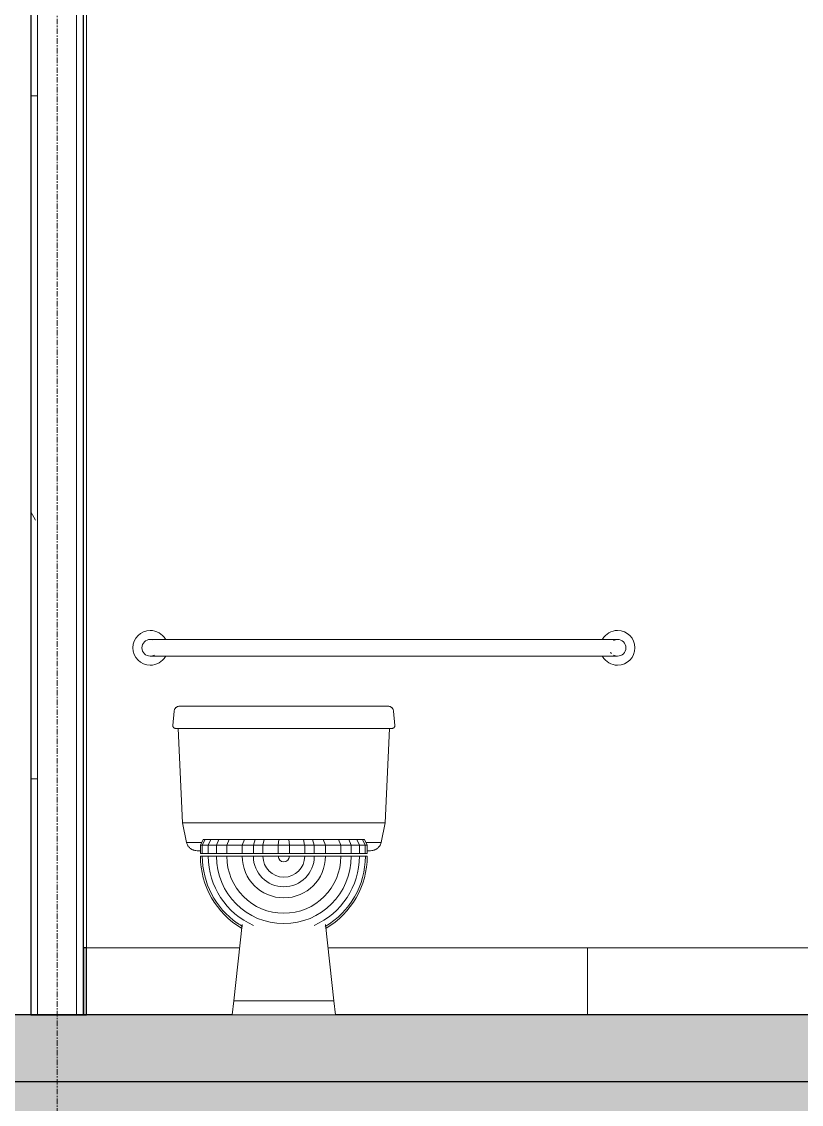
# Model space of a CAD drawing. Header units: inches. Extents: x -23445 to -52, y -314 to 853.
# Drawn here: x -16812.6 to -16742.5, y -8.1 to 89.3 of the extents above; entities that cross this region are included whole.
import ezdxf

# ---------------------------------------------------------------- set-up
doc = ezdxf.new("R2010")
doc.units = ezdxf.units.IN
doc.header["$MEASUREMENT"] = 0
doc.linetypes.add('Grid Line 1_2_', pattern=[0.875, 0.5, -0.125, 0.125, -0.125])
for name, color, linetype, lineweight in [('A-FLOR', 192, 'Continuous', 9), ('A-FLOR-LEVL', 51, 'Continuous', 9), ('A-FLOR-PATT', 8, 'Continuous', 25), ('A-WALL', 113, 'Continuous', 9), ('A-WALL-PATT', 111, 'Continuous', 25), ('C-TOPO', 7, 'Continuous', 9), ('I-WALL', 2, 'Continuous', 9), ('P-SANR-FIXT', 6, 'Continuous', 9), ('Q-SPCQ', 91, 'Continuous', 9), ('S-GRID', 1, 'Continuous', 9)]:
    doc.layers.add(name, color=color, linetype=linetype, lineweight=lineweight)
pattern_1 = [(0, (-33524.074, 67.247), (61.44, 15.36), [2.534, -43.546, 2.534, -43.546, -245.76]), (0, (-33524.074, 67.247), (61.44, 15.36), [-92.16, 2.534, -89.626, 2.534, -43.546, -107.52]), (0, (-33524.074, 67.247), (61.44, 15.36), [-230.4, 2.534, -28.186, 2.534, -74.266]), (120, (-33501.034, 74.927), (-44.02215, 45.528601), [2.534, -43.546, 2.534, -43.546, -245.76]), (120, (-33501.034, 74.927), (-44.02215, 45.528601), [-92.16, 2.534, -89.626, 2.534, -43.546, -107.52]), (120, (-33501.034, 74.927), (-44.02215, 45.528601), [-230.4, 2.534, -28.186, 2.534, -74.266]), (240, (-33493.354, 105.647), (-17.41785, -60.888601), [2.534, -43.546, 2.534, -43.546, -245.76]), (240, (-33493.354, 105.647), (-17.41785, -60.888601), [-92.16, 2.534, -89.626, 2.534, -43.546, -107.52]), (240, (-33493.354, 105.647), (-17.41785, -60.888601), [-230.4, 2.534, -28.186, 2.534, -74.266])]

# ---------------------------------------------------------------- blocks, each defined once
blk = doc.blocks.new('Toilet-Domestic-3D - Toilet-Domestic-3D-V59-Building Section - East_West looking South _ Fitness Center')
at = {"layer": 'P-SANR-FIXT', "color": 7}
for p, q in [((-24233.38, 27.294), (-24233.491, 26.022)), ((-24232.515, 27.75), (-24229.765, 27.75)), ((-24232.515, 27.75), (-24229.765, 27.75)), ((-24217.265, 27.75), (-24229.765, 27.75)), ((-24217.265, 27.75), (-24214.516, 27.75)), ((-24217.265, 27.75), (-24214.516, 27.75)), ((-24213.539, 26.022), (-24213.65, 27.294)), ((-24233.015, 25.75), (-24232.629, 17.25)), ((-24233.015, 25.75), (-24231.826, 25.75)), ((-24229.765, 25.75), (-24217.265, 25.75)), ((-24215.205, 25.75), (-24214.015, 25.75)), ((-24214.402, 17.25), (-24214.015, 25.75)), ((-24232.629, 17.25), (-24232.269, 15.491)), ((-24232.629, 17.25), (-24229.765, 17.25)), ((-24229.765, 17.25), (-24217.265, 17.25)), ((-24217.265, 17.25), (-24214.402, 17.25)), ((-24214.762, 15.491), (-24214.402, 17.25)), ((-24230.764, 15.75), (-24231.015, 15.245)), ((-24230.594, 15.75), (-24230.841, 15.245)), ((-24230.764, 15.75), (-24230.594, 15.75)), ((-24230.594, 15.75), (-24230.064, 15.75)), ((-24230.064, 15.75), (-24230.303, 15.245)), ((-24230.064, 15.75), (-24229.344, 15.75)), ((-24229.344, 15.75), (-24229.575, 15.245)), ((-24229.344, 15.75), (-24228.425, 15.75)), ((-24228.425, 15.75), (-24228.642, 15.245)), ((-24228.425, 15.75), (-24227.062, 15.75)), ((-24227.062, 15.75), (-24227.253, 15.25)), ((-24227.062, 15.75), (-24226.101, 15.75)), ((-24226.101, 15.75), (-24226.253, 15.25)), ((-24226.101, 15.75), (-24225.283, 15.75)), ((-24225.283, 15.75), (-24225.388, 15.25)), ((-24225.283, 15.75), (-24223.971, 15.75)), ((-24223.971, 15.75), (-24224.015, 15.25)), ((-24223.971, 15.75), (-24223.059, 15.75)), ((-24223.059, 15.75), (-24221.748, 15.75)), ((-24223.059, 15.75), (-24223.016, 15.25)), ((-24221.748, 15.75), (-24220.929, 15.75)), ((-24221.748, 15.75), (-24221.643, 15.25)), ((-24220.929, 15.75), (-24219.968, 15.75)), ((-24220.929, 15.75), (-24220.777, 15.25)), ((-24219.968, 15.75), (-24218.606, 15.75)), ((-24219.968, 15.75), (-24219.777, 15.25)), ((-24218.606, 15.75), (-24217.687, 15.75)), ((-24218.606, 15.75), (-24218.388, 15.245)), ((-24217.687, 15.75), (-24216.966, 15.75)), ((-24217.687, 15.75), (-24217.455, 15.245)), ((-24216.966, 15.75), (-24216.437, 15.75)), ((-24216.966, 15.75), (-24216.727, 15.245)), ((-24216.437, 15.75), (-24216.266, 15.75)), ((-24216.437, 15.75), (-24216.19, 15.245)), ((-24216.266, 15.75), (-24216.015, 15.245)), ((-24232.269, 15.491), (-24232.089, 15.491)), ((-24232.078, 15.491), (-24230.909, 15.491)), ((-24231.015, 15.25), (-24230.841, 15.25)), ((-24231.015, 15.25), (-24231.015, 14.5)), ((-24230.841, 15.245), (-24231.015, 15.245)), ((-24230.303, 15.245), (-24230.841, 15.245)), ((-24230.841, 15.245), (-24230.841, 14.5)), ((-24230.838, 15.25), (-24230.303, 15.25)), ((-24229.575, 15.245), (-24230.303, 15.245)), ((-24230.303, 15.245), (-24230.303, 14.5)), ((-24230.301, 15.25), (-24229.575, 15.25)), ((-24228.642, 15.245), (-24229.575, 15.245)), ((-24229.575, 15.245), (-24229.575, 14.5)), ((-24229.573, 15.25), (-24228.642, 15.25)), ((-24227.255, 15.245), (-24228.642, 15.245)), ((-24228.642, 15.245), (-24228.642, 14.5)), ((-24228.64, 15.25), (-24227.255, 15.25)), ((-24226.255, 15.245), (-24227.255, 15.245)), ((-24227.255, 15.245), (-24227.255, 14.5)), ((-24227.253, 15.25), (-24226.255, 15.25)), ((-24225.389, 15.245), (-24226.255, 15.245)), ((-24226.255, 15.245), (-24226.255, 14.5)), ((-24226.253, 15.25), (-24225.389, 15.25)), ((-24224.015, 15.245), (-24225.389, 15.245)), ((-24225.389, 15.245), (-24225.389, 14.5)), ((-24225.388, 15.25), (-24224.015, 15.25)), ((-24224.015, 15.25), (-24223.016, 15.25)), ((-24223.015, 15.245), (-24224.015, 15.245)), ((-24224.015, 15.245), (-24224.015, 14.5)), ((-24223.015, 15.25), (-24221.643, 15.25)), ((-24221.641, 15.245), (-24223.015, 15.245)), ((-24223.015, 15.245), (-24223.015, 14.5)), ((-24221.641, 15.25), (-24220.777, 15.25)), ((-24220.775, 15.245), (-24221.641, 15.245)), ((-24221.641, 15.245), (-24221.641, 14.5)), ((-24220.775, 15.25), (-24219.777, 15.25)), ((-24219.775, 15.245), (-24220.775, 15.245)), ((-24220.775, 15.245), (-24220.775, 14.5)), ((-24219.775, 15.25), (-24218.39, 15.25)), ((-24218.388, 15.245), (-24219.775, 15.245)), ((-24219.775, 15.245), (-24219.775, 14.5)), ((-24218.388, 15.25), (-24217.458, 15.25)), ((-24217.455, 15.245), (-24218.388, 15.245)), ((-24218.388, 15.245), (-24218.388, 14.5)), ((-24217.455, 15.25), (-24216.73, 15.25)), ((-24216.727, 15.245), (-24217.455, 15.245)), ((-24217.455, 15.245), (-24217.455, 14.5)), ((-24216.727, 15.25), (-24216.192, 15.25)), ((-24216.19, 15.245), (-24216.727, 15.245)), ((-24216.727, 15.245), (-24216.727, 14.5)), ((-24216.19, 15.25), (-24216.015, 15.25)), ((-24216.015, 15.245), (-24216.19, 15.245)), ((-24216.19, 15.245), (-24216.19, 14.5)), ((-24216.121, 15.491), (-24214.762, 15.491)), ((-24216.015, 15.25), (-24216.015, 14.5)), ((-24230.841, 14.5), (-24231.015, 14.5)), ((-24231.015, 14.25), (-24230.841, 14.25)), ((-24230.303, 14.5), (-24230.841, 14.5)), ((-24230.841, 14.25), (-24230.303, 14.25)), ((-24229.575, 14.5), (-24230.303, 14.5)), ((-24230.303, 14.25), (-24229.575, 14.25)), ((-24228.642, 14.5), (-24229.575, 14.5)), ((-24229.575, 14.25), (-24228.642, 14.25)), ((-24227.255, 14.5), (-24228.642, 14.5)), ((-24228.642, 14.25), (-24227.255, 14.25)), ((-24226.255, 14.5), (-24227.255, 14.5)), ((-24227.255, 14.25), (-24226.255, 14.25)), ((-24225.389, 14.5), (-24226.255, 14.5)), ((-24226.255, 14.25), (-24225.389, 14.25)), ((-24224.015, 14.5), (-24225.389, 14.5)), ((-24225.389, 14.25), (-24224.015, 14.25)), ((-24223.015, 14.5), (-24224.015, 14.5)), ((-24224.015, 14.25), (-24223.515, 14.25)), ((-24223.515, 14.25), (-24223.015, 14.25)), ((-24221.641, 14.5), (-24223.015, 14.5)), ((-24223.015, 14.25), (-24221.641, 14.25)), ((-24220.775, 14.5), (-24221.641, 14.5)), ((-24221.641, 14.25), (-24220.775, 14.25)), ((-24219.775, 14.5), (-24220.775, 14.5)), ((-24220.775, 14.25), (-24219.775, 14.25)), ((-24218.388, 14.5), (-24219.775, 14.5)), ((-24219.775, 14.25), (-24218.388, 14.25)), ((-24217.455, 14.5), (-24218.388, 14.5)), ((-24218.388, 14.25), (-24217.455, 14.25)), ((-24216.727, 14.5), (-24217.455, 14.5)), ((-24217.455, 14.25), (-24216.727, 14.25)), ((-24216.19, 14.5), (-24216.727, 14.5)), ((-24216.727, 14.25), (-24216.19, 14.25)), ((-24216.015, 14.5), (-24216.19, 14.5)), ((-24216.19, 14.25), (-24216.015, 14.25)), ((-24227.265, 8.125), (-24228.015, 1.25)), ((-24219.015, 1.25), (-24219.765, 8.125)), ((-24228.015, 1.25), (-24228.152, 0)), ((-24227.795, 1.25), (-24228.015, 1.25)), ((-24228.015, 1.25), (-24227.795, 1.25)), ((-24227.156, 1.25), (-24227.795, 1.25)), ((-24227.795, 1.25), (-24223.515, 1.25)), ((-24226.16, 1.25), (-24227.156, 1.25)), ((-24224.906, 1.25), (-24226.16, 1.25)), ((-24223.515, 1.25), (-24224.906, 1.25)), ((-24222.125, 1.25), (-24223.515, 1.25)), ((-24223.515, 1.25), (-24222.125, 1.25)), ((-24220.87, 1.25), (-24222.125, 1.25)), ((-24222.125, 1.25), (-24220.87, 1.25)), ((-24219.875, 1.25), (-24220.87, 1.25)), ((-24220.87, 1.25), (-24219.875, 1.25)), ((-24219.235, 1.25), (-24219.875, 1.25)), ((-24219.875, 1.25), (-24219.235, 1.25)), ((-24219.015, 1.25), (-24219.235, 1.25)), ((-24219.235, 1.25), (-24219.015, 1.25)), ((-24218.879, 0), (-24219.015, 1.25)), ((-24228.152, 0), (-24218.879, 0))]:
    blk.add_line(p, q, dxfattribs=at)
at = {"layer": 'P-SANR-FIXT', "color": 7, "flags": 128}
for points in [[(-24229.765, 27.75), (-24229.89, 27.75), (-24230.014, 27.75), (-24230.138, 27.75), (-24230.262, 27.75), (-24230.384, 27.75), (-24230.506, 27.75), (-24230.627, 27.75), (-24230.746, 27.75), (-24230.863, 27.75), (-24230.979, 27.75), (-24231.093, 27.75), (-24231.205, 27.75), (-24231.314, 27.75), (-24231.421, 27.75), (-24231.525, 27.75), (-24231.627, 27.75), (-24231.725, 27.75), (-24231.82, 27.75), (-24231.912, 27.75), (-24232.001, 27.75), (-24232.086, 27.75), (-24232.168, 27.75), (-24232.245, 27.75), (-24232.319, 27.75), (-24232.388, 27.75), (-24232.453, 27.75), (-24232.514, 27.75), (-24232.571, 27.75), (-24232.623, 27.75), (-24232.67, 27.75), (-24232.713, 27.75), (-24232.751, 27.75), (-24232.785, 27.75), (-24232.813, 27.75), (-24232.837, 27.75), (-24232.855, 27.75), (-24232.869, 27.75), (-24232.878, 27.75), (-24232.882, 27.75), (-24232.882, 27.75)], [(-24214.148, 27.75), (-24214.151, 27.75), (-24214.158, 27.75), (-24214.171, 27.75), (-24214.188, 27.75), (-24214.21, 27.75), (-24214.238, 27.75), (-24214.27, 27.75), (-24214.307, 27.75), (-24214.348, 27.75), (-24214.394, 27.75), (-24214.445, 27.75), (-24214.501, 27.75), (-24214.56, 27.75), (-24214.624, 27.75), (-24214.693, 27.75), (-24214.765, 27.75), (-24214.842, 27.75), (-24214.922, 27.75), (-24215.006, 27.75), (-24215.094, 27.75), (-24215.185, 27.75), (-24215.279, 27.75), (-24215.377, 27.75), (-24215.478, 27.75), (-24215.581, 27.75), (-24215.687, 27.75), (-24215.796, 27.75), (-24215.907, 27.75), (-24216.021, 27.75), (-24216.136, 27.75), (-24216.253, 27.75), (-24216.372, 27.75), (-24216.492, 27.75), (-24216.613, 27.75), (-24216.735, 27.75), (-24216.859, 27.75), (-24216.983, 27.75), (-24217.107, 27.75), (-24217.232, 27.75), (-24217.265, 27.75)], [(-24233.242, 25.75), (-24233.24, 25.75), (-24233.231, 25.75), (-24233.217, 25.75), (-24233.198, 25.75), (-24233.173, 25.75), (-24233.143, 25.75), (-24233.107, 25.75), (-24233.066, 25.75), (-24233.02, 25.75), (-24232.968, 25.75), (-24232.911, 25.75), (-24232.849, 25.75), (-24232.783, 25.75), (-24232.711, 25.75), (-24232.635, 25.75), (-24232.554, 25.75), (-24232.469, 25.75), (-24232.379, 25.75), (-24232.286, 25.75), (-24232.188, 25.75), (-24232.086, 25.75), (-24231.981, 25.75), (-24231.872, 25.75), (-24231.759, 25.75), (-24231.644, 25.75), (-24231.525, 25.75), (-24231.404, 25.75), (-24231.28, 25.75), (-24231.154, 25.75), (-24231.025, 25.75), (-24230.895, 25.75), (-24230.762, 25.75), (-24230.628, 25.75), (-24230.493, 25.75), (-24230.356, 25.75), (-24230.219, 25.75), (-24230.081, 25.75), (-24229.942, 25.75), (-24229.803, 25.75), (-24229.765, 25.75)], [(-24217.265, 25.75), (-24217.126, 25.75), (-24216.987, 25.75), (-24216.849, 25.75), (-24216.711, 25.75), (-24216.574, 25.75), (-24216.439, 25.75), (-24216.304, 25.75), (-24216.171, 25.75), (-24216.04, 25.75), (-24215.911, 25.75), (-24215.784, 25.75), (-24215.66, 25.75), (-24215.537, 25.75), (-24215.418, 25.75), (-24215.302, 25.75), (-24215.189, 25.75), (-24215.079, 25.75), (-24214.972, 25.75), (-24214.87, 25.75), (-24214.771, 25.75), (-24214.676, 25.75), (-24214.585, 25.75), (-24214.499, 25.75), (-24214.417, 25.75), (-24214.339, 25.75), (-24214.266, 25.75), (-24214.199, 25.75), (-24214.135, 25.75), (-24214.077, 25.75), (-24214.024, 25.75), (-24213.977, 25.75), (-24213.934, 25.75), (-24213.897, 25.75), (-24213.865, 25.75), (-24213.839, 25.75), (-24213.818, 25.75), (-24213.802, 25.75), (-24213.793, 25.75), (-24213.788, 25.75), (-24213.788, 25.75)], [(-24231.303, 14.75), (-24231.302, 14.75), (-24231.298, 14.75), (-24231.292, 14.75), (-24231.283, 14.75), (-24231.272, 14.75), (-24231.259, 14.75), (-24231.243, 14.75), (-24231.225, 14.75), (-24231.204, 14.75), (-24231.182, 14.75), (-24231.156, 14.75), (-24231.129, 14.75), (-24231.1, 14.75), (-24231.068, 14.75), (-24231.034, 14.75)], [(-24216.006, 14.75), (-24215.971, 14.75), (-24215.939, 14.75), (-24215.909, 14.75), (-24215.881, 14.75), (-24215.855, 14.75), (-24215.832, 14.75), (-24215.811, 14.75), (-24215.792, 14.75), (-24215.776, 14.75), (-24215.762, 14.75), (-24215.75, 14.75), (-24215.741, 14.75), (-24215.734, 14.75), (-24215.73, 14.75), (-24215.728, 14.75)]]:
    blk.add_lwpolyline(points, dxfattribs=at)
at = {"layer": 'P-SANR-FIXT', "color": 7}
for radius, start, end in [(7.5, 180, 239.5977), (7.326, 180, 235.17123), (6.788, 180, 246.36273), (6.06, 180, 0), (5.127, 180, 0), (3.74, 180, 0), (2.74, 180, 0), (1.874, 180, 0), (0.5, 180, 0), (6.788, 293.63727, 0), (7.326, 300.3592, 0), (7.5, 300.4023, 0), (7.326, 235.38462, 239.6408)]:
    blk.add_arc((-24223.515, 14.25), radius, start, end, dxfattribs=at)
for points, knots in [([(-24232.882, 27.75), (-24232.926, 27.75), (-24232.989, 27.742), (-24233.066, 27.717), (-24233.12, 27.691), (-24233.171, 27.659), (-24233.22, 27.62), (-24233.264, 27.575), (-24233.295, 27.534), (-24233.316, 27.499), (-24233.334, 27.462), (-24233.361, 27.396), (-24233.375, 27.335), (-24233.38, 27.294)], [-1, -1, -1, -1, -0.833333, -0.75, -0.666667, -0.583333, -0.5, -0.416667, -0.333333, -0.291667, -0.25, -0.166667, 0, 0, 0, 0]), ([(-24213.65, 27.294), (-24213.654, 27.335), (-24213.667, 27.396), (-24213.695, 27.462), (-24213.714, 27.499), (-24213.736, 27.534), (-24213.767, 27.575), (-24213.81, 27.62), (-24213.858, 27.659), (-24213.91, 27.691), (-24213.967, 27.717), (-24214.045, 27.742), (-24214.107, 27.75), (-24214.148, 27.75)], [0, 0, 0, 0, 0.166667, 0.25, 0.291667, 0.333333, 0.416667, 0.5, 0.583333, 0.666667, 0.75, 0.833333, 1, 1, 1, 1]), ([(-24233.491, 26.022), (-24233.493, 26.005), (-24233.492, 25.97), (-24233.483, 25.928), (-24233.47, 25.895), (-24233.458, 25.872), (-24233.446, 25.854), (-24233.435, 25.841), (-24233.427, 25.831), (-24233.418, 25.822), (-24233.405, 25.81), (-24233.388, 25.796), (-24233.366, 25.782), (-24233.343, 25.771), (-24233.32, 25.762), (-24233.287, 25.753), (-24233.261, 25.75), (-24233.242, 25.75)], [-1, -1, -1, -1, -0.875, -0.75, -0.6875, -0.625, -0.5625, -0.53125, -0.5, -0.46875, -0.4375, -0.375, -0.3125, -0.25, -0.1875, -0.125, 0, 0, 0, 0]), ([(-24213.788, 25.75), (-24213.771, 25.75), (-24213.745, 25.753), (-24213.711, 25.762), (-24213.687, 25.771), (-24213.664, 25.782), (-24213.642, 25.796), (-24213.625, 25.81), (-24213.613, 25.822), (-24213.604, 25.831), (-24213.595, 25.841), (-24213.584, 25.854), (-24213.573, 25.872), (-24213.56, 25.895), (-24213.548, 25.928), (-24213.538, 25.97), (-24213.537, 26.005), (-24213.539, 26.022)], [0, 0, 0, 0, 0.125, 0.1875, 0.25, 0.3125, 0.375, 0.4375, 0.46875, 0.5, 0.53125, 0.5625, 0.625, 0.6875, 0.75, 0.875, 1, 1, 1, 1]), ([(-24232.269, 15.491), (-24232.247, 15.421), (-24232.207, 15.319), (-24232.134, 15.193), (-24232.071, 15.106), (-24231.997, 15.026), (-24231.912, 14.955), (-24231.821, 14.893), (-24231.726, 14.842), (-24231.628, 14.801), (-24231.49, 14.762), (-24231.38, 14.75), (-24231.303, 14.75)], [-1, -1, -1, -1, -0.833333, -0.75, -0.666667, -0.583333, -0.5, -0.416667, -0.333333, -0.25, -0.166667, 0, 0, 0, 0]), ([(-24215.728, 14.75), (-24215.655, 14.75), (-24215.546, 14.762), (-24215.405, 14.801), (-24215.304, 14.842), (-24215.208, 14.893), (-24215.118, 14.955), (-24215.035, 15.026), (-24214.96, 15.106), (-24214.894, 15.193), (-24214.82, 15.319), (-24214.78, 15.421), (-24214.762, 15.491)], [0, 0, 0, 0, 0.166667, 0.25, 0.333333, 0.416667, 0.5, 0.583333, 0.666667, 0.75, 0.833333, 1, 1, 1, 1])]:
    blk.add_open_spline(points, degree=3, knots=knots, dxfattribs=at)
blk = doc.blocks.new('817_Grab_Bars - 8170-001420-25752-Building Section - East_West looking South _ Fitness Center')
at = {"layer": 'Q-SPCQ', "color": 7}
for p, q in [((-24194.765, 33.75), (-24234.265, 33.75)), ((-24234.265, 32.25), (-24194.765, 32.25))]:
    blk.add_line(p, q, dxfattribs=at)
at = {"layer": 'Q-SPCQ', "color": 7, "flags": 128}
for points in [[(-24234.265, 33.75), (-24234.315, 33.75), (-24234.365, 33.75), (-24234.415, 33.75), (-24234.464, 33.75), (-24234.514, 33.75), (-24234.562, 33.75), (-24234.611, 33.75), (-24234.658, 33.75), (-24234.706, 33.75), (-24234.752, 33.75), (-24234.798, 33.75), (-24234.842, 33.75), (-24234.886, 33.75), (-24234.929, 33.75), (-24234.971, 33.75), (-24235.012, 33.75), (-24235.051, 33.75), (-24235.089, 33.75), (-24235.126, 33.75), (-24235.162, 33.75), (-24235.196, 33.75), (-24235.229, 33.75), (-24235.26, 33.75), (-24235.289, 33.75), (-24235.317, 33.75), (-24235.343, 33.75), (-24235.368, 33.75), (-24235.39, 33.75), (-24235.411, 33.75), (-24235.43, 33.75), (-24235.447, 33.75), (-24235.463, 33.75), (-24235.476, 33.75), (-24235.488, 33.75), (-24235.497, 33.75), (-24235.505, 33.75), (-24235.51, 33.75), (-24235.514, 33.75), (-24235.515, 33.75)], [(-24193.515, 33.75), (-24193.516, 33.75), (-24193.519, 33.75), (-24193.524, 33.75), (-24193.531, 33.75), (-24193.54, 33.75), (-24193.551, 33.75), (-24193.564, 33.75), (-24193.579, 33.75), (-24193.595, 33.75), (-24193.614, 33.75), (-24193.634, 33.75), (-24193.656, 33.75), (-24193.68, 33.75), (-24193.706, 33.75), (-24193.734, 33.75), (-24193.763, 33.75), (-24193.793, 33.75), (-24193.825, 33.75), (-24193.859, 33.75), (-24193.894, 33.75), (-24193.931, 33.75), (-24193.969, 33.75), (-24194.008, 33.75), (-24194.048, 33.75), (-24194.09, 33.75), (-24194.132, 33.75), (-24194.176, 33.75), (-24194.221, 33.75), (-24194.266, 33.75), (-24194.312, 33.75), (-24194.359, 33.75), (-24194.407, 33.75), (-24194.455, 33.75), (-24194.504, 33.75), (-24194.553, 33.75), (-24194.602, 33.75), (-24194.652, 33.75), (-24194.702, 33.75), (-24194.752, 33.75), (-24194.765, 33.75)], [(-24235.515, 32.25), (-24235.514, 32.25), (-24235.511, 32.25), (-24235.506, 32.25), (-24235.499, 32.25), (-24235.49, 32.25), (-24235.479, 32.25), (-24235.467, 32.25), (-24235.452, 32.25), (-24235.435, 32.25), (-24235.417, 32.25), (-24235.396, 32.25), (-24235.374, 32.25), (-24235.35, 32.25), (-24235.324, 32.25), (-24235.297, 32.25), (-24235.268, 32.25), (-24235.237, 32.25), (-24235.205, 32.25), (-24235.171, 32.25), (-24235.136, 32.25), (-24235.1, 32.25), (-24235.062, 32.25), (-24235.023, 32.25), (-24234.982, 32.25), (-24234.941, 32.25), (-24234.898, 32.25), (-24234.854, 32.25), (-24234.81, 32.25), (-24234.764, 32.25), (-24234.718, 32.25), (-24234.671, 32.25), (-24234.624, 32.25), (-24234.575, 32.25), (-24234.527, 32.25), (-24234.478, 32.25), (-24234.428, 32.25), (-24234.379, 32.25), (-24234.329, 32.25), (-24234.279, 32.25), (-24234.265, 32.25)], [(-24194.765, 32.25), (-24194.715, 32.25), (-24194.665, 32.25), (-24194.616, 32.25), (-24194.566, 32.25), (-24194.517, 32.25), (-24194.468, 32.25), (-24194.42, 32.25), (-24194.372, 32.25), (-24194.325, 32.25), (-24194.278, 32.25), (-24194.233, 32.25), (-24194.188, 32.25), (-24194.144, 32.25), (-24194.101, 32.25), (-24194.059, 32.25), (-24194.019, 32.25), (-24193.979, 32.25), (-24193.941, 32.25), (-24193.904, 32.25), (-24193.869, 32.25), (-24193.834, 32.25), (-24193.802, 32.25), (-24193.771, 32.25), (-24193.741, 32.25), (-24193.713, 32.25), (-24193.687, 32.25), (-24193.663, 32.25), (-24193.64, 32.25), (-24193.619, 32.25), (-24193.6, 32.25), (-24193.583, 32.25), (-24193.568, 32.25), (-24193.554, 32.25), (-24193.543, 32.25), (-24193.533, 32.25), (-24193.526, 32.25), (-24193.52, 32.25), (-24193.517, 32.25), (-24193.515, 32.25)]]:
    blk.add_lwpolyline(points, dxfattribs=at)
at = {"layer": 'Q-SPCQ', "color": 7}
for centre, radius, start, end in [((-24235.515, 33), 1.562, 90, 270), ((-24235.515, 33), 1.563, 30, 90), ((-24193.515, 33), 1.562, 90, 150), ((-24193.515, 33), 1.562, 270, 90), ((-24235.515, 33), 0.75, 90, 180), ((-24235.515, 33), 0.75, 75, 90), ((-24193.515, 33), 0.75, 90, 120), ((-24193.515, 33), 0.75, 0, 90), ((-24235.515, 33), 0.75, 180, 270), ((-24235.515, 33), 0.75, 270, 300), ((-24235.515, 33), 1.562, 270, 330), ((-24193.515, 33), 1.563, 210, 270), ((-24193.515, 33), 0.75, 211.22826, 221.68501), ((-24193.515, 33), 0.75, 240, 270), ((-24193.515, 33), 0.75, 270, 0)]:
    blk.add_arc(centre, radius, start, end, dxfattribs=at)
blk = doc.blocks.new('Locker Rooms and Restrooms_rvt-2-Building Section - East_West looking South _ Fitness Center')
at = {"layer": 'A-WALL-PATT', "lineweight": 9}
h = blk.add_hatch(dxfattribs=at)
h.set_pattern_fill('FP_33', color=27, style=0, pattern_type=2)
h.set_pattern_definition([(0, (-31569.79, 12), (-48, 24), [48, 0, 0, 0]), (90, (-31545.79, 0), (-48, 3e-15), [12, -12]), (90, (-31557.79, 12), (-48, 3e-15), [12, -12]), (90, (-31533.79, 12), (-48, 3e-15), [12, -12]), (0, (-31569.79, 24), (-48, 24), [48, 0, 0, 0]), (90, (-31521.79, 0), (-48, 3e-15), [12, -12])])
h.paths.add_polyline_path([(-24153.125, 0), (-24137.703, 0), (-24137.703, 6), (-24219.533, 6), (-24218.879, 0), (-24188.218, 0)], flags=0)
h.paths.add_polyline_path([(-24241.265, 0), (-24228.152, 0), (-24227.497, 6), (-24241.265, 6)], flags=0)
at = {"layer": 'I-WALL', "color": 7}
for p, q in [((-24241.265, 137.696), (-24241.265, 6)), ((-24227.497, 6), (-24241.265, 6)), ((-24137.703, 6), (-24219.533, 6))]:
    blk.add_line(p, q, dxfattribs=at)
at = {"layer": 'I-WALL', "color": 250, "lineweight": 25}
for p, q in [((-24241.515, 6), (-24241.515, 0)), ((-24241.265, 6), (-24241.515, 6)), ((-24241.265, 0), (-24241.265, 6)), ((-24241.515, 0), (-24241.265, 0))]:
    blk.add_line(p, q, dxfattribs=at)
at = {"lineweight": 9}
for name in ['817_Grab_Bars - 8170-001420-25752-Building Section - East_West looking South _ Fitness Center', 'Toilet-Domestic-3D - Toilet-Domestic-3D-V59-Building Section - East_West looking South _ Fitness Center']:
    blk.add_blockref(name, (0, 0), dxfattribs=at)
blk = doc.blocks.new('Struct_Xcel_Sports Complex_rvt-2-Building Section - East_West looking South _ Fitness Center')
at = {"layer": 'A-FLOR-PATT', "lineweight": 9}
h = blk.add_hatch(dxfattribs=at)
h.set_pattern_fill('FP_34', style=0, pattern_type=2)
h.set_pattern_definition([(50, (-33524.074, 67.247), (55.0854, -4.81984), [5.76, -63.36]), (355, (-33524.074, 67.247), (-10.6557, 57.76853), [4.608, -50.688]), (100.451, (-33519.483, 66.846), (44.42947, 52.94866), [4.895, -53.848]), (46.184, (-33524.074, 82.61), (81.96444, -12.71212), [8.64, -95.04]), (96.636, (-33517.24, 81.55), (71.7815, 74.8124), [7.343, -80.772]), (351.184, (-33524.07, 82.61), (71.78195, 74.81243), [6.912, -76.032]), (21, (-33516.394, 78.767), (45.84207, -30.92146), [5.76, -63.36]), (326, (-33516.394, 78.767), (18.68706, 55.69148), [4.608, -50.688]), (71.451, (-33512.573, 76.19), (64.5289, 24.7701), [4.895, -53.848]), (37.5, (-33524.074, 67.247), (0.933895, 25.566816), [2.534, -47.539, 2.534, -48.922, -50.88]), (37.5, (-33524.074, 67.247), (0.933895, 25.566816), [-101.53, 2.534, -48.346]), (7.5, (-33524.074, 67.247), (20.20404, 30.2913), [2.534, -26.803, 2.534, -46.387, -19.392]), (7.5, (-33524.074, 67.247), (20.20404, 30.2913), [-78.259, 2.534, -16.858]), (327.5, (-33541.2, 67.247), (40.997785, -1.732403), [2.534, -16.666, 2.534, -57.37, -79.488]), (327.5, (-33541.2, 67.247), (40.997785, -1.732403), [-79.104, 2.534, -76.954]), (317.5, (-33548.88, 67.247), (44.78888, 7.68784), [2.534, -22.426, 2.534, -37.248, -56.448]), (317.5, (-33548.88, 67.247), (44.78888, 7.68784), [-64.742, 2.534, -53.914])])
h.paths.add_polyline_path([(-25189.865, -6.32), (-25174.515, -6), (-22066.14, -6), (-22066.14, 0), (-25174.515, 0), (-25189.865, -0.32), (-25287.665, -0.32), (-25303.015, 0), (-26272.89, 0), (-26272.89, -6), (-25303.015, -6), (-25287.665, -6.32), (-25241, -6.32)], flags=0)
at = {"layer": 'A-FLOR', "color": 250, "lineweight": 25}
for p, q in [((-22066.14, 0), (-24218.879, 0)), ((-24228.152, 0), (-25174.515, 0)), ((-25174.515, -6), (-22066.14, -6))]:
    blk.add_line(p, q, dxfattribs=at)

msp = doc.modelspace()

# ---------------------------------------------------------------- hatches: boundary and pattern name
at = {"layer": 'A-WALL-PATT', "lineweight": 9}
h = msp.add_hatch(dxfattribs=at)
h.set_pattern_fill('FP_12', color=256, style=0, pattern_type=2)
h.set_pattern_definition(pattern_1)
h.paths.add_polyline_path([(-16811.17762, 0), (-16811.17762, 152.92201), (-16811.80262, 152.92201), (-16811.80262, 0)], flags=0)
h = msp.add_hatch(dxfattribs=at)
h.set_pattern_fill('FP_12', color=256, style=0, pattern_type=2)
h.set_pattern_definition(pattern_1)
h.paths.add_polyline_path([(-16807.05262, 0), (-16807.05262, 152.92201), (-16807.67762, 152.92201), (-16807.67762, 0)], flags=0)
at = {"layer": 'C-TOPO'}
h = msp.add_hatch(dxfattribs=at)
h.set_pattern_fill('FP_13', color=256, style=0, pattern_type=2)
h.set_pattern_definition([(0, (-33524.074, 67.247), (48, 48), [48, -48]), (0, (-33524.074, 85.247), (48, 48), [48, -48]), (0, (-33524.074, 103.247), (48, 48), [48, -48]), (90, (-33518.074, 109.247), (-48, 48), [48, -48]), (90, (-33500.074, 109.247), (-48, 48), [48, -48]), (90, (-33482.074, 109.247), (-48, 48), [48, -48])])
h.paths.add_polyline_path([(-18929.50562, -79.828), (-14623.67762, -79.828), (-14623.67762, -48), (-14636.67762, -48), (-14636.67762, -36), (-14631.67762, -36), (-14631.67762, -6), (-17740.05262, -6), (-17755.90955, -6.33035), (-17853.2024, -6.3198), (-17872.67762, -6), (-17872.67762, -12), (-17953.80262, -12), (-17953.80262, -6), (-18221.05262, -6), (-18221.05262, -12), (-18302.80262, -12), (-18302.80262, -6), (-18838.42762, -6), (-18838.42762, -36), (-18835.42762, -36), (-18835.42762, -48), (-18853.42762, -48), (-18853.42762, -36), (-18852.42762, -35.97606), (-18852.42762, 0), (-18929.50562, 0), (-18929.50562, -6.95548)], flags=0)
h.paths.add_polyline_path([(-17806.53762, -0.3198), (-17755.40285, -0.3198), (-17740.05262, 0), (-17868.55262, 0), (-17853.2024, -0.3198)], flags=0)

# ---------------------------------------------------------------- linework, layer by layer
at = {"layer": 'A-FLOR-LEVL', "linetype": 'Grid Line 1_2_'}
msp.add_line((-19122.86105, 0), (-13634.10082, 0), dxfattribs=at)
at = {"layer": 'A-WALL'}
for p, q in [((-16811.17762, 0), (-16811.17762, 152.92201)), ((-16807.67762, 0), (-16807.67762, 152.92201))]:
    msp.add_line(p, q, dxfattribs=at)
at = {"layer": 'I-WALL', "lineweight": 25}
for p, q in [((-16811.80262, 152.92201), (-16811.80262, 0)), ((-16807.05262, 0), (-16807.05262, 152.92201)), ((-16811.80262, 0), (-16807.05262, 0))]:
    msp.add_line(p, q, dxfattribs=at)
at = {"layer": 'S-GRID', "linetype": 'Grid Line 1_2_'}
msp.add_line((-16809.42762, -273.16081), (-16809.42762, 671.89181), dxfattribs=at)
msp.add_line((-16809.42762, -273.16081), (-16809.42762, 671.89181), dxfattribs=at)

# ---------------------------------------------------------------- block references
at = {"color": 90, "lineweight": 5}
for name in ['Locker Rooms and Restrooms_rvt-2-Building Section - East_West looking South _ Fitness Center', 'Struct_Xcel_Sports Complex_rvt-2-Building Section - East_West looking South _ Fitness Center']:
    msp.add_blockref(name, (7434.4626, 0), dxfattribs=at)

doc.saveas('drawing.dxf')
